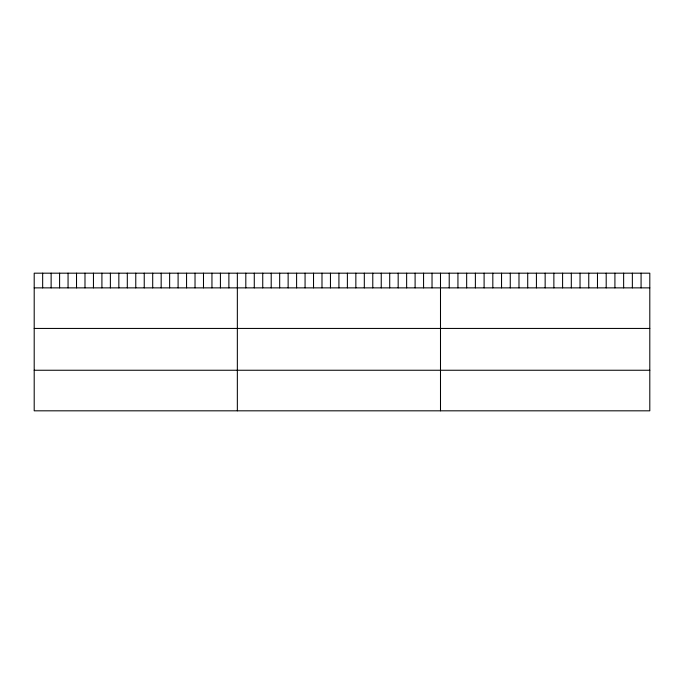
<?xml version="1.0" encoding="UTF-8"?>
<svg xmlns="http://www.w3.org/2000/svg" width="684" height="684" viewBox="0 0 684 684"><rect width="100%" height="100%" fill="white"/><g stroke="black" fill="none" stroke-linecap="round" stroke-linejoin="round"><path stroke-width="1.03" d="M649.8 287.87L649.8 410.819L34.2 410.819L34.2 273.181L649.8 273.181L649.8 287.87L34.2 287.87M34.2 328.44L649.8 328.44M34.2 370.249L649.8 370.249M641.079 273.181L641.079 287.87M632.358 273.181L632.358 287.87M623.637 273.181L623.637 287.87M614.916 273.181L614.916 287.87M606.195 273.181L606.195 287.87M597.474 273.181L597.474 287.87M588.753 273.181L588.753 287.87M580.032 273.181L580.032 287.87M571.311 273.181L571.311 287.87M562.59 273.181L562.59 287.87M553.869 273.181L553.869 287.87M545.148 273.181L545.148 287.87M536.427 273.181L536.427 287.87M527.706 273.181L527.706 287.87M518.985 273.181L518.985 287.87M510.264 273.181L510.264 287.87M501.543 273.181L501.543 287.87M492.822 273.181L492.822 287.87M484.101 273.181L484.101 287.87M475.38 273.181L475.38 287.87M466.659 273.181L466.659 287.87M457.938 273.181L457.938 287.87M449.217 273.181L449.217 287.87M440.496 273.181L440.496 410.819M432.031 273.181L432.031 287.87M423.567 273.181L423.567 287.87M415.102 273.181L415.102 287.87M406.638 273.181L406.638 287.87M398.173 273.181L398.173 287.87M389.709 273.181L389.709 287.87M381.244 273.181L381.244 287.87M372.78 273.181L372.78 287.87M364.315 273.181L364.315 287.87M355.851 273.181L355.851 287.87M347.387 273.181L347.387 287.87M338.922 273.181L338.922 287.87M330.457 273.181L330.457 287.87M321.993 273.181L321.993 287.87M313.529 273.181L313.529 287.87M305.064 273.181L305.064 287.87M296.599 273.181L296.599 287.87M288.135 273.181L288.135 287.87M279.671 273.181L279.671 287.87M271.206 273.181L271.206 287.87M262.742 273.181L262.742 287.87M254.277 273.181L254.277 287.87M245.812 273.181L245.812 287.87M237.348 273.181L237.348 410.819M228.883 273.181L228.883 287.87M220.419 273.181L220.419 287.87M211.954 273.181L211.954 287.87M203.49 273.181L203.49 287.87M195.025 273.181L195.025 287.87M186.561 273.181L186.561 287.87M178.096 273.181L178.096 287.87M169.632 273.181L169.632 287.87M161.167 273.181L161.167 287.87M152.703 273.181L152.703 287.87M144.238 273.181L144.238 287.87M135.774 273.181L135.774 287.87M127.309 273.181L127.309 287.87M118.845 273.181L118.845 287.87M110.38 273.181L110.38 287.87M101.916 273.181L101.916 287.87M93.451 273.181L93.451 287.87M84.987 273.181L84.987 287.87M76.522 273.181L76.522 287.87M68.058 273.181L68.058 287.87M59.593 273.181L59.593 287.87M51.129 273.181L51.129 287.87M42.664 273.181L42.664 287.87"/></g></svg>
